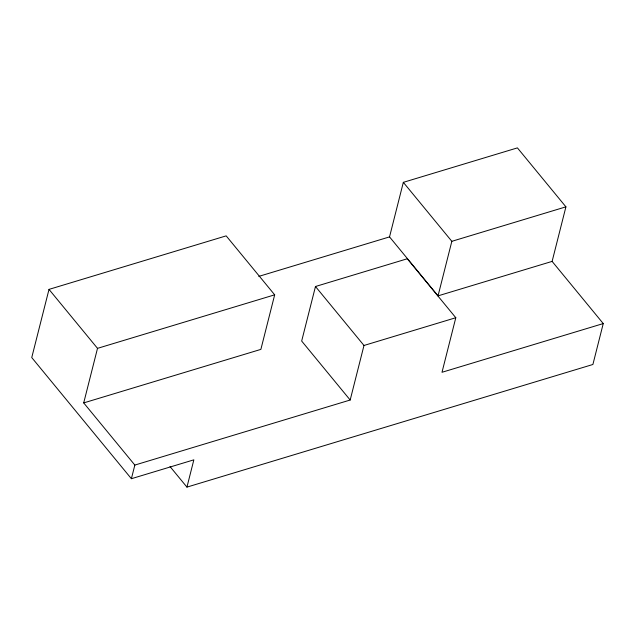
<?xml version="1.0" encoding="UTF-8"?>
<svg xmlns="http://www.w3.org/2000/svg" width="635" height="635" viewBox="0 0 635 635"><rect width="100%" height="100%" fill="white"/><g stroke="black" fill="none" stroke-linecap="round" stroke-linejoin="round"><path stroke-width="0.95" d="M131.389 478.711L134.842 465.074L83.709 402.907L260.874 349.385L274.677 294.83L226.171 235.863L49.006 289.385L31.75 357.568L131.389 478.711L193.85 459.843L186.944 487.116L592.899 364.482L603.25 323.572L552.117 261.398L565.92 206.851L517.414 147.884L403.336 182.34L389.533 236.895L438.039 295.862L552.117 261.398M83.709 402.907L97.512 348.353L49.006 289.385M603.25 323.572L442 372.285L455.803 317.73L407.297 258.762L315.476 286.504L301.673 341.051L350.179 400.018L134.842 465.074M350.179 400.018L363.982 345.472L315.476 286.504M438.039 295.862L451.842 241.316L403.336 182.34M258.786 276.392L389.533 236.895M97.512 348.353L274.677 294.83M451.842 241.316L565.92 206.851M363.982 345.472L455.803 317.73M170.021 466.55L186.944 487.116"/></g></svg>
